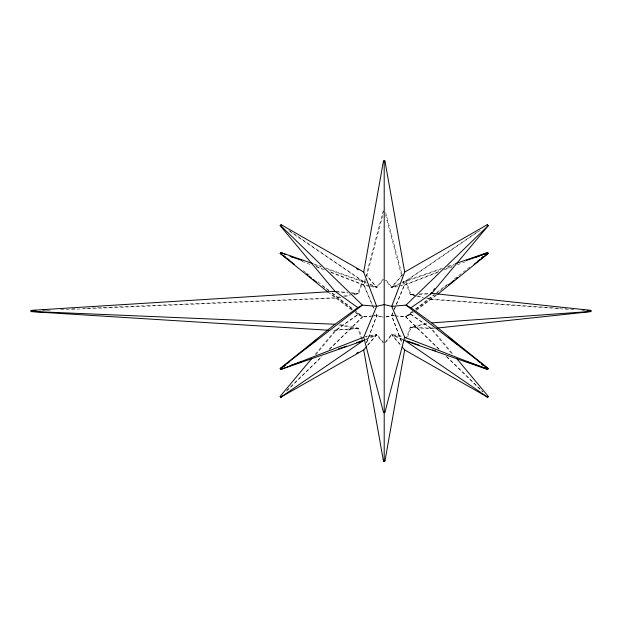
<?xml version="1.0" encoding="UTF-8"?>
<svg xmlns="http://www.w3.org/2000/svg" width="622" height="622" viewBox="0 0 622 622"><rect width="100%" height="100%" fill="white"/><g stroke="black" fill="none" stroke-linecap="round" stroke-linejoin="round"><path stroke-width="0.47" stroke-dasharray="3.11 2.33" d="M365.2 279.123L363.722 284.736L374.071 309.484M383.199 210.804L366.187 275.375L376.862 287.621L383.595 279.472M365.495 280.794L364.267 285.444L373.9 308.465M366.716 276.145L383.86 211.083M354.027 294.089L357.829 293.359L362.408 280.74L288.694 230.233M353.91 294.719L358.536 293.833L362.999 281.556L288.204 230.319M405.738 339.558L410.232 327.188L426.77 323.417M407.651 336.712L410.955 327.631L427.944 323.759M366.444 342.722L376.66 315.673L375.548 313.022M366.653 342.582L376.862 315.548L375.377 312.003M392.661 312.889L391.549 315.548L402.1 343.484M394.146 309.344L404.144 285.444L402.675 279.869M392.863 313.022L391.751 315.673L401.967 342.722M394.34 309.484L404.689 284.736L403.46 280.055M383.043 279.247L376.66 286.975L370.191 285.856M385.43 341.789L391.549 334.379L402.341 336.245M385.368 342.753L391.751 335.025L402.846 336.945M315.284 354.276L335.017 330.64L357.829 314.429L362.408 316.878L370.961 316.155M315.805 354.711L336.339 330.119L358.536 314.335L362.999 316.722L373.161 315.859M402.224 274.901L391.751 286.975L385.368 279.247M403.515 273.835L391.549 287.621L385.43 280.211M367.415 345.264L376.862 334.379L383.595 342.528M368.03 344.969L376.66 335.025L383.043 342.753M286.913 390.336L321.543 356.639M329.162 349.23L362.408 316.878L355.535 311.568M286.602 391.051L322.017 356.593M329.66 349.16L362.999 316.722L356.103 311.397M436.442 294.571L415.675 310.184M436.247 295.442L416.336 310.308M412.308 311.397L405.412 316.722L395.25 315.859M415.372 309.033L433.752 294.828M436.815 292.464L447.537 284.176M454.433 278.85L466.687 269.388M467.456 268.797L469.75 267.017M412.876 311.568L406.003 316.878L397.45 316.155M415.931 309.212L435.027 294.455M435.789 293.864L447.249 285.016M438.751 349.16L405.412 316.722L412.565 312.446M439.249 349.23L406.003 316.878L413.257 312.547M477.315 231.882L406.003 280.74L401.548 282.691M480.207 230.319L405.412 281.556L401.952 283.072M400.661 283.08L391.751 286.975L398.22 285.856M398.484 284.588L391.549 287.621L397.847 286.532M365.596 339.309L376.862 334.379L365.168 336.401M365.759 339.791L376.66 335.025L365.565 336.945M438.767 271.55L404.689 284.736L399.145 285.692M445.943 268.774L452.217 266.34M437.577 272.498L404.144 285.444L401.447 285.91M443.906 270.057L452.038 266.908M457.458 264.809L466.5 261.31M442.732 268.043L406.003 280.74L410.955 294.369L416.616 295.66M448.244 266.13L454.674 263.915M440.928 269.272L405.412 281.556L410.232 294.812L415.745 296.072M447.304 267.071L453.671 264.863M386.044 316.839L391.549 315.548L394.325 315.782M386.091 317.002L391.751 315.673L396.502 316.077M339.767 296.834L335.017 297.751L83.535 308.364M343.569 296.103L350.225 294.82M340.965 297.215L336.339 298.101L58.787 309.904M344.666 296.5L350.209 295.434M433.332 327.864L430.447 328.167L410.232 327.188M434.615 328.33L431.722 328.641L410.955 327.631M362.68 339.565L358.536 328.167L336.339 330.119L332.467 329.878M361.755 339.457L357.829 328.641L332.117 330.461M374.086 315.782L376.862 315.548L383.284 317.057M371.909 316.077L376.66 315.673L383.261 317.22M410.955 294.369L414.726 294.19M419.446 293.957L430.774 293.405M410.232 294.812L415.045 294.579M418.894 294.393L429.483 293.879M71.88 308.854L76.739 308.652M47.148 310.394L51.027 310.23M559.061 308.279L431.722 299.104L427.003 298.024M564.854 308.699L566.782 308.839M573.904 309.756L430.447 299.415L426.77 298.583M335.973 291.438L347.371 292.441M351.173 292.775L357.829 293.359M336.339 291.881L347.916 292.9M351.78 293.234L358.536 293.833M369.266 285.692L363.722 284.736L329.644 271.55M369.662 286.377L364.267 285.444L330.834 272.498M370.564 286.532L376.862 287.621L369.927 284.588M340.04 324.606L358.536 328.167M338.819 324.979L357.829 328.641M417.564 295.878L423.224 297.168M416.662 296.282L423.092 297.744M313.737 263.915L321.084 266.449M325.679 268.043L366.599 282.575M314.732 264.863L321.107 267.071M328.393 269.59L366.459 283.072M316.194 266.34L322.468 268.774M301.911 261.31L310.946 264.809M316.373 266.908L324.505 270.057M369.95 284.044L376.66 286.975L366.187 274.901M402.815 339.309L391.549 334.379L400.996 345.264M402.442 339.698L391.751 335.025L400.996 345.676M410.955 314.234L431.722 328.641L453.469 354.695M410.232 314.149L430.447 328.167L452.754 354.89M352.41 309.857L330.352 293.265M355.473 312.096L358.536 314.335M351.741 309.981L329.007 292.892M355.543 312.765L357.829 314.429M303.256 270.57L306.319 272.934M307.081 273.532L309.383 275.305M317.803 281.813L329.295 290.692M332.358 293.055L353.039 309.033M322.686 286.198L328.797 290.917M331.853 293.273L352.48 309.212M446.868 356.639L482.882 391.681M446.394 356.593L482.501 391.728M385.702 212.67L401.975 274.442M385.531 214.8L402.426 278.936"/><path stroke-width="0.93" d="M363.722 272.063L383.44 161.059L384.202 160.639L384.964 161.059L404.689 272.063L391.751 306.327L404.689 337.264L384.964 412.137L384.202 412.767L383.44 412.137L363.722 337.264L376.66 306.327L363.722 272.063L281.214 224.729L280.141 225.615L335.017 291.36L357.829 307.571L362.408 305.122L376.66 306.327L384.202 304.555L391.751 306.327L406.003 305.122L410.955 307.766L431.722 322.896L488.27 368.589L487.734 369.522L403.328 340.086M366.801 346.384L363.722 349.937L383.44 460.941L384.202 461.361L384.964 460.941L404.689 349.937L402.224 347.099M485.836 367.408L487.368 368.784L485.199 366.825M328.253 292.286L280.141 253.411L280.678 252.478L312.819 263.596M404.689 337.264L487.189 369.196L487.734 368.263L406.003 305.122L488.27 225.615L487.189 224.729L404.689 272.063M404.689 349.937L487.734 397.256L488.27 396.385L456.579 358.42M280.141 225.615L281.214 224.729M487.189 397.271L488.27 396.385M363.722 349.937L280.678 397.256L280.141 396.385L311.591 358.707M430.447 293.833L431.684 292.348M433.542 290.116L434.786 288.631M410.955 307.766L431.722 293.359L488.27 225.615M383.44 412.137L384.202 411.507L384.202 161.487L384.964 161.059M364.927 340.156L280.678 369.522L280.141 368.589L335.017 324.249L357.829 307.571M283.951 366.218L285.451 365.013M286.944 363.8L289.191 361.988M306.405 348.079L307.898 346.874M309.398 345.661L311.645 343.849M313.138 342.636L316.878 339.62M448.446 284.876L454.449 280.024M455.949 278.812L457.45 277.599M477.696 261.24L479.951 259.421M481.451 258.208L483.698 256.388M485.199 255.175L486.699 253.963M437.756 294.229L488.27 253.411L487.734 252.478L455.592 263.596M280.141 368.589L362.408 305.122L280.678 225.599M280.957 368.644L284.876 365.627M482.003 257.555L483.535 256.373M473.98 264.358L488.27 253.411M280.678 397.256L362.408 341.26M487.189 252.804L487.734 252.478M280.678 369.522L363.722 337.264M356.709 353.226L358.389 352.262M383.44 460.941L384.202 460.513L384.964 460.941M475.535 257.321L486.295 253.154M466.422 260.455L485.541 253.846M290.147 365.635L301.989 361.545M338.407 348.95L346.602 346.112M356.624 342.644L362.999 340.444M436.543 328.128L590.9 311.63L590.9 310.37L431.722 293.359M431.722 322.896L590.9 311.428M335.017 291.36L31.1 310.37L31.1 311.63L328.245 330.22M31.1 310.572L35.952 310.37M42.755 310.083L46.634 309.919M280.141 396.385L281.214 397.271M31.1 311.428L335.017 324.249M582.215 309.95L584.144 310.09M587.044 310.292L590.9 310.572M290.147 256.365L301.989 260.455M407.239 341.074L419.072 345.163M432.733 349.891L435.462 350.839M466.422 361.545L487.368 368.784M285.7 254.546L280.678 252.478M290.186 256.28L292.876 257.321M383.44 161.059L384.202 161.487M356.709 268.774L358.389 269.738M487.189 369.196L487.734 369.522M487.734 368.263L488.27 368.589M280.141 253.411L294.424 264.358M406.003 341.26L487.734 397.256M482.003 364.445L483.535 365.627M448.446 337.124L454.449 341.976M455.949 343.188L457.45 344.401M477.696 360.76L479.951 362.579M481.451 363.792L483.698 365.612M283.951 255.782L285.451 256.987M286.944 258.2L289.191 260.012M306.405 273.921L307.898 275.126M309.398 276.339L311.645 278.151M313.138 279.364L316.878 282.38M384.202 411.507L384.964 412.137M487.189 224.729L487.734 225.599M280.678 368.263L281.214 369.196M384.202 411.966L384.202 461.361"/></g></svg>
